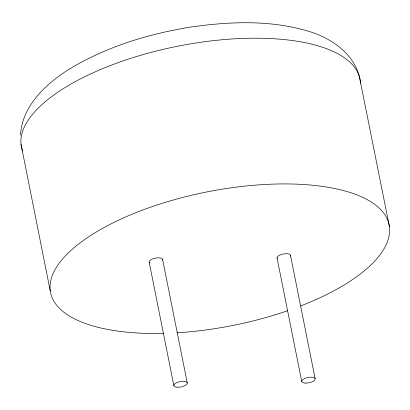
<?xml version="1.0" encoding="UTF-8"?>
<svg xmlns="http://www.w3.org/2000/svg" width="410" height="410" viewBox="0 0 410 410"><rect width="100%" height="100%" fill="white"/><g stroke="black" fill="none" stroke-linecap="round" stroke-linejoin="round"><path stroke-width="0.61" d="M20.5 135.054C22.114 106.467 44.839 84.916 67.445 70.279C104.647 47.263 147.221 34.163 190.184 27.147C230.159 21.402 272.096 19.618 311.036 32.047C332.366 39.006 353.476 53.848 359.365 76.598L389.387 226.402M290.475 255.22L315.152 378.722M277.073 258.059L301.75 381.556M162.585 259.356L187.262 382.858M149.184 262.195L173.861 385.692M21.053 144.494L50.271 291.013M163.713 333.381A172.646 68.014 -11.3 0 1 78.033 244.447A172.646 68.014 -11.3 0 1 345 190.978A172.646 68.014 -11.3 0 1 300.663 305.952M287.62 310.729A172.646 68.014 -11.3 0 1 177.058 332.797M22.622 151.034A172.646 68.014 -11.3 0 1 177.053 46.35A172.646 68.014 -11.3 0 1 360.508 83.245M149.491 262.713A6.852 2.701 -11.3 0 1 155.405 258.121A6.852 2.701 -11.3 0 1 162.519 260.15M277.38 258.577A6.852 2.701 -11.3 0 1 283.295 253.985A6.852 2.701 -11.3 0 1 290.408 256.014M177.407 387.23A6.852 2.701 -11.3 0 0 187.298 383.048A6.852 2.701 -11.3 0 0 176.987 382.55A6.852 2.701 -11.3 0 0 177.407 387.23M305.296 383.094A6.852 2.701 -11.3 0 0 315.188 378.912A6.852 2.701 -11.3 0 0 304.876 378.415A6.852 2.701 -11.3 0 0 305.296 383.094"/></g></svg>
